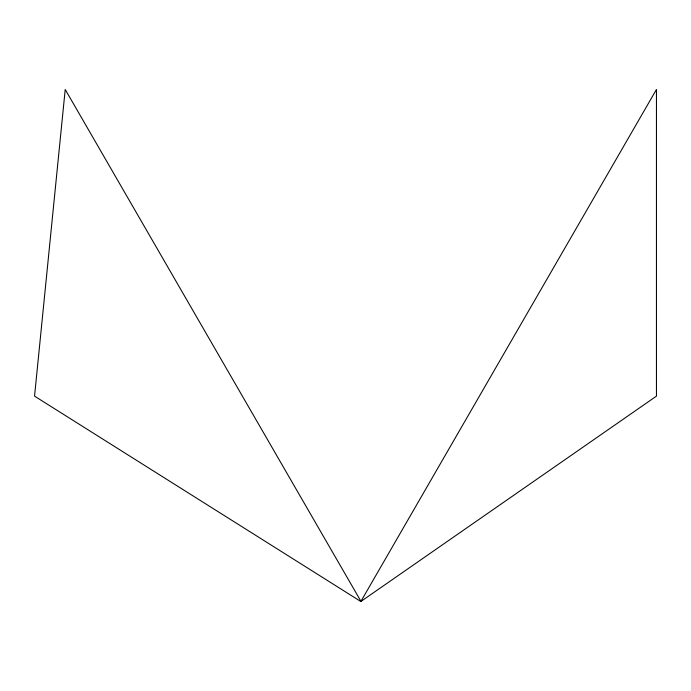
<?xml version="1.0" encoding="UTF-8"?>
<svg xmlns="http://www.w3.org/2000/svg" width="691" height="691" viewBox="0 0 691 691"><rect width="100%" height="100%" fill="white"/><g stroke="black" fill="none" stroke-linecap="round" stroke-linejoin="round"><path stroke-width="1.04" d="M360.832 601.515L656.45 89.484L656.45 396.133L360.832 601.515L34.55 396.133L65.213 89.484L361.065 601.515"/></g></svg>
